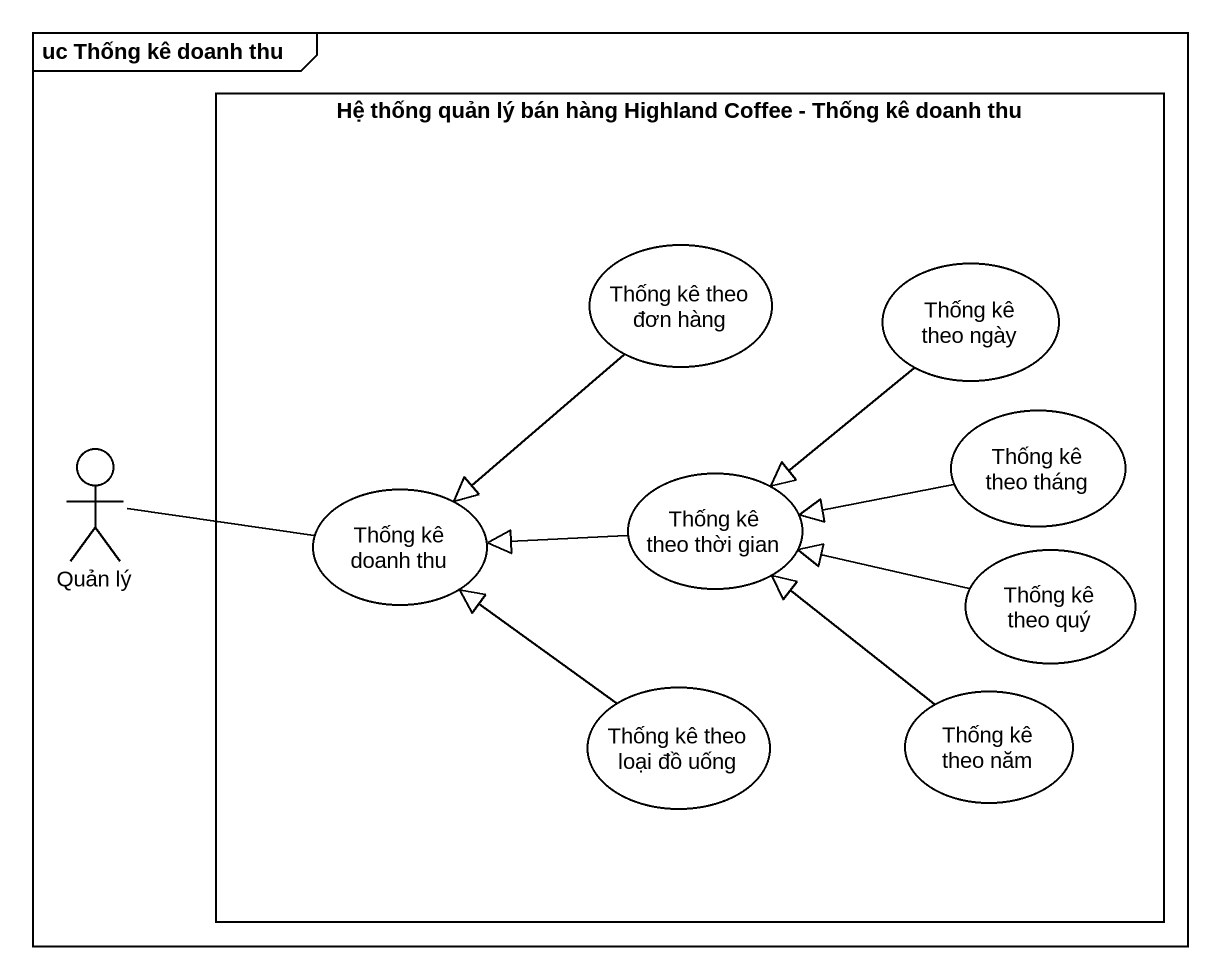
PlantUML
@startuml
mainframe uc Thống kê doanh thu
rectangle "Hệ thống quản lý bán hàng Highland Coffee - Thống kê doanh thu" as Hệ_thống_quản_lý_bán_hàng {
  usecase "Thống kê theo đơn hàng" as Thống_kê_theo_đơn_hàng
  usecase "Thống kê theo ngày" as Thống_kê_theo_ngày
  usecase "Thống kê theo tháng" as Thống_kê_theo_tháng
  usecase "Thống kê doanh thu" as Thống_kê_doanh_thu
  usecase "Thống kê theo thời gian" as Thống_kê_theo_thời_gian
  usecase "Thống kê theo quý" as Thống_kê_theo_quý
  usecase "Thống kê theo loại đồ uống" as Thống_kê_theo_loại_đồ_uống
  usecase "Thống kê theo năm" as Thống_kê_theo_năm
}
actor "Quản lý" as Quản_lý
Thống_kê_theo_đơn_hàng --|> Thống_kê_doanh_thu
Thống_kê_theo_ngày --|> Thống_kê_theo_thời_gian
Thống_kê_theo_tháng -left-|> Thống_kê_theo_thời_gian
Quản_lý -right- Thống_kê_doanh_thu
Thống_kê_theo_thời_gian -left-|> Thống_kê_doanh_thu
Thống_kê_theo_quý -left-|> Thống_kê_theo_thời_gian
Thống_kê_theo_loại_đồ_uống -up-|> Thống_kê_doanh_thu
Thống_kê_theo_năm -up-|> Thống_kê_theo_thời_gian
@enduml
